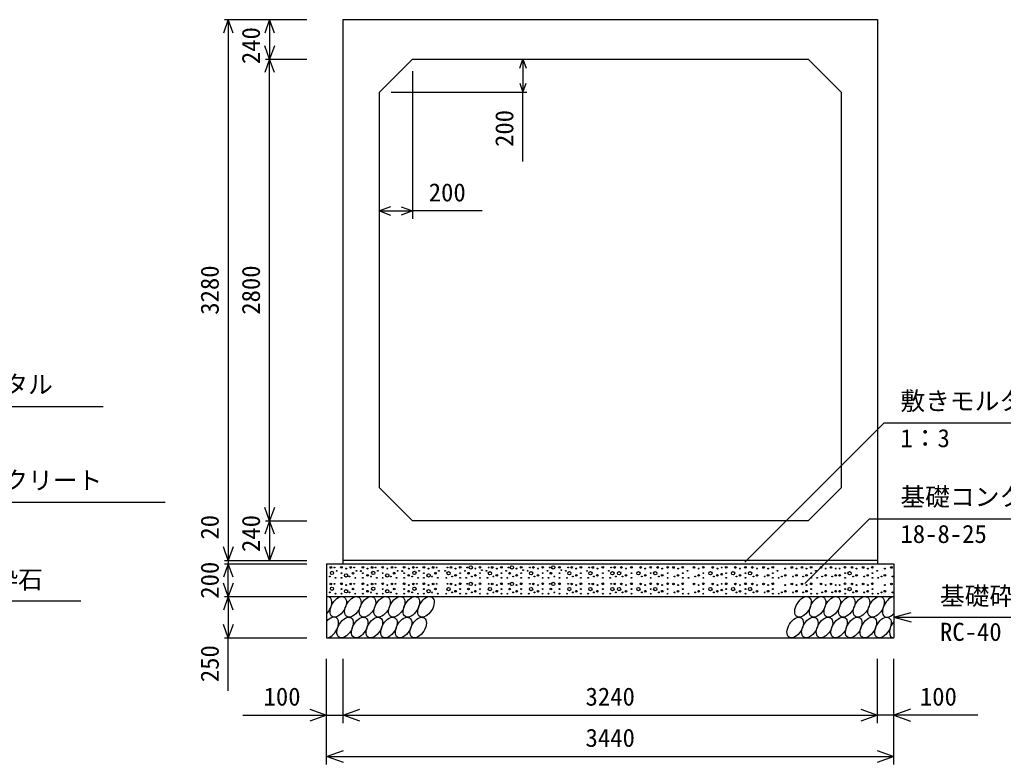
# Model space of a CAD drawing. Units: millimetres, scale not verified. Extents: x -100800 to 100800, y -35640 to 35640.
# Drawn here: x 82418 to 88383, y -4367 to 150 of the extents above; entities that cross this region are included whole.
import ezdxf
from ezdxf.enums import TextEntityAlignment as Align

# ---------------------------------------------------------------- set-up
doc = ezdxf.new("R2010")
doc.units = ezdxf.units.MM
doc.header["$LTSCALE"] = 120
for name, color, linetype, lineweight in [('0-0_DIM', 7, 'Continuous', 25), ('0-2_HATCH', 6, 'Continuous', 25), ('0-5_OUTLINE', 3, 'Continuous', 25)]:
    doc.layers.add(name, color=color, linetype=linetype, lineweight=lineweight)
doc.styles.add('ＭＳ ゴシック', font='')
doc.styles.get('ＭＳ ゴシック').set_extended_font_data('MS Gothic')

msp = doc.modelspace()

# ---------------------------------------------------------------- linework, layer by layer
at = {"layer": '0-0_DIM'}
for p, q in [((83659, 150.3), (84159.1, 150.3)), ((83683, 150.3), (83683, -3129.7)), ((83933, 150.3), (83933, -89.7)), ((83909, -89.7), (84159.1, -89.7)), ((83933, -2889.7), (83933, -89.7)), ((85469.5, -89.7), (85469.5, -289.7)), ((84799.1, -161.7), (84799.1, -1058.3)), ((84671.1, -289.7), (85493.5, -289.7)), ((85469.5, -710.5), (85469.5, -289.7)), ((84599.1, -1010.3), (84799.1, -1010.3)), ((85223.2, -1010.3), (84799.1, -1010.3)), ((81619, -2195.8), (82924.7, -2195.8)), ((87659, -2295.8), (86814.9, -3139.8)), ((87659, -2295.8), (88964.7, -2295.8)), ((81531.3, -2776.9), (83300.3, -2776.9)), ((83909, -2889.7), (84159.1, -2889.7)), ((83933, -2889.7), (83933, -3129.7)), ((87571.3, -2876.9), (87178.5, -3269.7)), ((87571.3, -2876.9), (89340.3, -2876.9)), ((83659, -3129.7), (84159.1, -3129.7)), ((83659, -3149.7), (84159.1, -3149.7)), ((83683, -3129.7), (83683, -3149.7)), ((83683, -3349.7), (83683, -3149.7)), ((81679.1, -3374.7), (82788, -3374.7)), ((83659, -3349.7), (84159.1, -3349.7)), ((83683, -3349.7), (83683, -3599.7)), ((87719.1, -3474.7), (87823.4, -3446.7)), ((87719.1, -3474.7), (88828, -3474.7)), ((87719.1, -3474.7), (87823.4, -3502.7)), ((83659, -3599.7), (84159.1, -3599.7)), ((83683, -3921.8), (83683, -3599.7)), ((84279.1, -4366.9), (84279.1, -3727.3)), ((84379.1, -4116.9), (84379.1, -3727.3)), ((87619.1, -4116.9), (87619.1, -3727.3)), ((87719.1, -4366.9), (87719.1, -3727.3)), ((83771.1, -4068.9), (84279.1, -4068.9)), ((84279.1, -4068.9), (84379.1, -4068.9)), ((84379.1, -4068.9), (87619.1, -4068.9)), ((84279.1, -4318.9), (87719.1, -4318.9))]:
    msp.add_line(p, q, dxfattribs=at)
for points in [[(83712.6, 69.1), (83683, 150.3), (83653.5, 69.1)], [(83962.6, 69.1), (83933, 150.3), (83903.5, 69.1)], [(83962.6, -8.5), (83933, -89.7), (83903.5, -8.5)], [(83962.6, -170.9), (83933, -89.7), (83903.5, -170.9)], [(85449.8, -143.8), (85469.5, -89.7), (85489.2, -143.8)], [(85449.8, -235.6), (85469.5, -289.7), (85489.2, -235.6)], [(84666.8, -985.7), (84599.1, -1010.3), (84666.8, -1035)], [(84731.4, -985.7), (84799.1, -1010.3), (84731.4, -1035)], [(83962.6, -2808.5), (83933, -2889.7), (83903.5, -2808.5)], [(83962.6, -2970.9), (83933, -2889.7), (83903.5, -2970.9)], [(83712.6, -3048.5), (83683, -3129.7), (83653.5, -3048.5)], [(83962.6, -3048.5), (83933, -3129.7), (83903.5, -3048.5)], [(83712.6, -3230.9), (83683, -3149.7), (83653.5, -3230.9)], [(83712.6, -3268.5), (83683, -3349.7), (83653.5, -3268.5)], [(83712.6, -3430.9), (83683, -3349.7), (83653.5, -3430.9)], [(83712.6, -3518.5), (83683, -3599.7), (83653.5, -3518.5)], [(84177.6, -4032), (84279.1, -4068.9), (84177.6, -4105.9)], [(84480.6, -4105.9), (84379.1, -4068.9), (84480.6, -4032)], [(87517.6, -4032), (87619.1, -4068.9), (87517.6, -4105.9)], [(87820.6, -4032), (87719.1, -4068.9), (87820.6, -4105.9)], [(88227.1, -4068.9), (87719.1, -4068.9), (87619.1, -4068.9)], [(84380.6, -4355.9), (84279.1, -4318.9), (84380.6, -4282)], [(87617.6, -4282), (87719.1, -4318.9), (87617.6, -4355.9)]]:
    msp.add_lwpolyline(points, dxfattribs=at)
at = {"layer": '0-2_HATCH'}
for centre, radius in [((84305.1, -3172.5), 5), ((84311.7, -3205.5), 10), ((84326.2, -3172.5), 2.5), ((84340.2, -3193.5), 2.5), ((84369.1, -3171.6), 5), ((84369.1, -3207.5), 2.5), ((84397.1, -3220.7), 10), ((84397.1, -3179.5), 2.5), ((84425.1, -3172.5), 5), ((84439.2, -3207.5), 5), ((84446.2, -3172.5), 2.5), ((84460.2, -3193.5), 2.5), ((84486.7, -3194.4), 2.5), ((84499.1, -3171.6), 5), ((84499.1, -3207.5), 2.5), ((84527.1, -3220.7), 5), ((84527.1, -3179.5), 2.5), ((84555.1, -3172.5), 5), ((84561.7, -3205.5), 10), ((84576.2, -3172.5), 2.5), ((84590.2, -3193.5), 2.5), ((84619.1, -3171.6), 5), ((84619.1, -3207.5), 2.5), ((84647.1, -3220.7), 10), ((84647.1, -3179.5), 2.5), ((84675.1, -3172.5), 5), ((84689.2, -3207.5), 5), ((84696.2, -3172.5), 2.5), ((84710.2, -3193.5), 2.5), ((84736.7, -3194.4), 2.5), ((84749.1, -3171.6), 5), ((84749.1, -3207.5), 2.5), ((84777.1, -3220.7), 5), ((84777.1, -3179.5), 2.5), ((84805.1, -3172.5), 5), ((84811.7, -3205.5), 10), ((84826.2, -3172.5), 2.5), ((84840.2, -3193.5), 2.5), ((84869.1, -3171.6), 5), ((84869.1, -3207.5), 2.5), ((84897.1, -3220.7), 10), ((84897.1, -3179.5), 2.5), ((84925.1, -3172.5), 5), ((84939.2, -3207.5), 5), ((84946.2, -3172.5), 2.5), ((84960.2, -3193.5), 2.5), ((84998, -3193.5), 2.5), ((85019, -3207.5), 10), ((85012, -3172.5), 2.5), ((85033.1, -3172.5), 5), ((85061.1, -3220.7), 5), ((85061.1, -3179.5), 2.5), ((85089.1, -3171.6), 5), ((85089.1, -3207.5), 2.5), ((85118, -3193.5), 2.5), ((85132, -3172.5), 2.5), ((85139, -3207.5), 5), ((85153.1, -3172.5), 10), ((85181.1, -3220.7), 5), ((85181.1, -3179.5), 2.5), ((85209.1, -3171.6), 5), ((85209.1, -3207.5), 2.5), ((85220.5, -3189.2), 2.5), ((85248, -3193.5), 2.5), ((85269, -3207.5), 10), ((85262, -3172.5), 2.5), ((85283.1, -3172.5), 5), ((85311.1, -3220.7), 5), ((85311.1, -3179.5), 2.5), ((85339.1, -3171.6), 5), ((85339.1, -3207.5), 2.5), ((85368, -3193.5), 2.5), ((85382, -3172.5), 2.5), ((85389, -3207.5), 5), ((85403.1, -3172.5), 10), ((85431.1, -3220.7), 5), ((85431.1, -3179.5), 2.5), ((85459.1, -3171.6), 5), ((85459.1, -3207.5), 2.5), ((85470.5, -3189.2), 2.5), ((85498, -3193.5), 2.5), ((85519, -3207.5), 10), ((85512, -3172.5), 2.5), ((85533.1, -3172.5), 5), ((85561.1, -3220.7), 5), ((85561.1, -3179.5), 2.5), ((85589.1, -3171.6), 5), ((85589.1, -3207.5), 2.5), ((85618, -3193.5), 2.5), ((85632, -3172.5), 2.5), ((85639, -3207.5), 5), ((85653.1, -3172.5), 10), ((85691, -3171.6), 5), ((85691, -3207.5), 2.5), ((85702.3, -3189.2), 2.5), ((85729.8, -3193.5), 2.5), ((85750.9, -3207.5), 10), ((85743.9, -3172.5), 2.5), ((85764.9, -3172.5), 5), ((85792.9, -3220.7), 5), ((85792.9, -3179.5), 2.5), ((85821, -3171.6), 5), ((85821, -3207.5), 2.5), ((85857.9, -3193.5), 2.5), ((85878.9, -3207.5), 10), ((85871.9, -3172.5), 2.5), ((85892.9, -3172.5), 5), ((85921, -3220.7), 5), ((85921, -3179.5), 2.5), ((85953.9, -3171.6), 5), ((85953.9, -3207.5), 2.5), ((85990.8, -3193.5), 2.5), ((86011.9, -3207.5), 10), ((86004.8, -3172.5), 2.5), ((86025.9, -3172.5), 5), ((86052.5, -3207.5), 10), ((86066.5, -3172.5), 5), ((86094.6, -3220.7), 5), ((86094.6, -3179.5), 2.5), ((86127.5, -3171.6), 5), ((86127.5, -3207.5), 2.5), ((86169.4, -3207.5), 10), ((86183.4, -3172.5), 5), ((86211.4, -3220.7), 5), ((86211.4, -3179.5), 2.5), ((86244.3, -3171.6), 5), ((86244.3, -3207.5), 2.5), ((86272.1, -3207.5), 10), ((86286.1, -3172.5), 5), ((86314.1, -3220.7), 5), ((86314.1, -3179.5), 2.5), ((86347, -3171.6), 5), ((86347, -3207.5), 2.5), ((86382.3, -3172.5), 5), ((86410.3, -3220.7), 5), ((86410.3, -3179.5), 2.5), ((86438.4, -3171.6), 5), ((86438.4, -3207.5), 2.5), ((86467.2, -3193.5), 2.5), ((86507.1, -3172.5), 5), ((86535.1, -3220.7), 5), ((86535.1, -3179.5), 2.5), ((86563.2, -3171.6), 5), ((86563.2, -3207.5), 2.5), ((86606.5, -3207.5), 10), ((86620.5, -3172.5), 5), ((86648.6, -3220.7), 5), ((86648.6, -3179.5), 2.5), ((86674.7, -3213.7), 5), ((86674.7, -3172.5), 2.5), ((86702, -3171.6), 5), ((86702, -3207.5), 2.5), ((86743.9, -3207.5), 10), ((86757.9, -3172.5), 5), ((86786, -3220.7), 5), ((86786, -3179.5), 2.5), ((86818.9, -3171.6), 5), ((86818.9, -3207.5), 2.5), ((86846.6, -3207.5), 10), ((86860.6, -3172.5), 5), ((86888.7, -3220.7), 5), ((86888.7, -3179.5), 2.5), ((86928.4, -3172.5), 5), ((86956.4, -3220.7), 5), ((86956.4, -3179.5), 2.5), ((86984.5, -3171.6), 5), ((86984.5, -3207.5), 2.5), ((87013.4, -3193.5), 2.5), ((87060.4, -3220.7), 5), ((87060.4, -3179.5), 2.5), ((87100.2, -3172.5), 5), ((87128.2, -3220.7), 5), ((87128.2, -3179.5), 2.5), ((87161.3, -3172.5), 5), ((87189.3, -3220.7), 5), ((87189.3, -3179.5), 2.5), ((87217.3, -3171.6), 5), ((87217.3, -3207.5), 2.5), ((87246.2, -3193.5), 2.5), ((87276.9, -3172.5), 5), ((87305, -3220.7), 5), ((87305, -3179.5), 2.5), ((87338, -3172.5), 5), ((87366.1, -3220.7), 5), ((87366.1, -3179.5), 2.5), ((87390, -3220.7), 5), ((87390, -3179.5), 2.5), ((87422.9, -3171.6), 5), ((87422.9, -3207.5), 2.5), ((87450.6, -3207.5), 10), ((87464.6, -3172.5), 5), ((87492.6, -3220.7), 5), ((87492.6, -3179.5), 2.5), ((87532.4, -3172.5), 5), ((87560.4, -3220.7), 5), ((87560.4, -3179.5), 2.5), ((87588.5, -3171.6), 5), ((87588.5, -3207.5), 2.5), ((87617.3, -3193.5), 2.5), ((87664.4, -3220.7), 5), ((87664.4, -3179.5), 2.5), ((87704.1, -3172.5), 5), ((84298.1, -3227.7), 2.5), ((84305.1, -3272.5), 5), ((84326.2, -3272.5), 2.5), ((84333.2, -3235.6), 2.5), ((84369.1, -3271.6), 5), ((84369.1, -3235.6), 2.5), ((84397.1, -3279.5), 2.5), ((84418.1, -3227.7), 2.5), ((84425.1, -3272.5), 5), ((84446.2, -3272.5), 2.5), ((84453.2, -3235.6), 2.5), ((84499.1, -3271.6), 5), ((84499.1, -3235.6), 2.5), ((84527.1, -3279.5), 2.5), ((84548.1, -3227.7), 2.5), ((84555.1, -3272.5), 5), ((84576.2, -3272.5), 2.5), ((84583.2, -3235.6), 2.5), ((84619.1, -3271.6), 5), ((84619.1, -3235.6), 2.5), ((84647.1, -3279.5), 2.5), ((84668.1, -3227.7), 2.5), ((84675.1, -3272.5), 5), ((84696.2, -3272.5), 2.5), ((84703.2, -3235.6), 2.5), ((84749.1, -3271.6), 5), ((84749.1, -3235.6), 2.5), ((84777.1, -3279.5), 2.5), ((84798.1, -3227.7), 2.5), ((84805.1, -3272.5), 5), ((84826.2, -3272.5), 2.5), ((84833.2, -3235.6), 2.5), ((84869.1, -3271.6), 5), ((84869.1, -3235.6), 2.5), ((84897.1, -3279.5), 2.5), ((84918.1, -3227.7), 2.5), ((84925.1, -3272.5), 5), ((84946.2, -3272.5), 2.5), ((84953.2, -3235.6), 2.5), ((85005, -3235.6), 2.5), ((85012, -3272.5), 2.5), ((85033.1, -3272.5), 5), ((85040.1, -3227.7), 2.5), ((85061.1, -3279.5), 2.5), ((85089.1, -3271.6), 5), ((85089.1, -3235.6), 2.5), ((85125, -3235.6), 2.5), ((85132, -3272.5), 2.5), ((85153.1, -3272.5), 10), ((85160.1, -3227.7), 2.5), ((85181.1, -3279.5), 2.5), ((85209.1, -3271.6), 5), ((85209.1, -3235.6), 2.5), ((85255, -3235.6), 2.5), ((85262, -3272.5), 2.5), ((85283.1, -3272.5), 5), ((85290.1, -3227.7), 2.5), ((85311.1, -3279.5), 2.5), ((85339.1, -3271.6), 5), ((85339.1, -3235.6), 2.5), ((85375, -3235.6), 2.5), ((85382, -3272.5), 2.5), ((85403.1, -3272.5), 10), ((85410.1, -3227.7), 2.5), ((85431.1, -3279.5), 2.5), ((85459.1, -3271.6), 5), ((85459.1, -3235.6), 2.5), ((85505, -3235.6), 2.5), ((85512, -3272.5), 2.5), ((85533.1, -3272.5), 5), ((85540.1, -3227.7), 2.5), ((85561.1, -3279.5), 2.5), ((85589.1, -3271.6), 5), ((85589.1, -3235.6), 2.5), ((85625, -3235.6), 2.5), ((85632, -3272.5), 2.5), ((85653.1, -3272.5), 10), ((85660.1, -3227.7), 2.5), ((85691, -3271.6), 5), ((85691, -3235.6), 2.5), ((85736.8, -3235.6), 2.5), ((85743.9, -3272.5), 2.5), ((85764.9, -3272.5), 5), ((85771.9, -3227.7), 2.5), ((85792.9, -3279.5), 2.5), ((85821, -3271.6), 5), ((85821, -3235.6), 2.5), ((85864.9, -3235.6), 2.5), ((85871.9, -3272.5), 2.5), ((85892.9, -3272.5), 5), ((85900, -3227.7), 2.5), ((85921, -3279.5), 2.5), ((85953.9, -3271.6), 5), ((85953.9, -3235.6), 2.5), ((85997.8, -3235.6), 2.5), ((86004.8, -3272.5), 2.5), ((86025.9, -3272.5), 5), ((86032.9, -3227.7), 2.5), ((86066.5, -3272.5), 5), ((86073.6, -3227.7), 2.5), ((86094.6, -3279.5), 2.5), ((86127.5, -3271.6), 5), ((86127.5, -3235.6), 2.5), ((86183.4, -3272.5), 5), ((86190.4, -3227.7), 2.5), ((86211.4, -3279.5), 2.5), ((86244.3, -3271.6), 5), ((86244.3, -3235.6), 2.5), ((86286.1, -3272.5), 5), ((86293.1, -3227.7), 2.5), ((86314.1, -3279.5), 2.5), ((86347, -3271.6), 5), ((86347, -3235.6), 2.5), ((86382.3, -3272.5), 5), ((86389.3, -3227.7), 2.5), ((86410.3, -3279.5), 2.5), ((86438.4, -3271.6), 5), ((86438.4, -3235.6), 2.5), ((86474.2, -3235.6), 2.5), ((86507.1, -3272.5), 5), ((86514.1, -3227.7), 2.5), ((86535.1, -3279.5), 2.5), ((86563.2, -3271.6), 5), ((86563.2, -3235.6), 2.5), ((86620.5, -3272.5), 5), ((86627.5, -3227.7), 2.5), ((86648.6, -3279.5), 2.5), ((86674.7, -3272.5), 2.5), ((86702, -3271.6), 5), ((86702, -3235.6), 2.5), ((86757.9, -3272.5), 5), ((86765, -3227.7), 2.5), ((86786, -3279.5), 2.5), ((86818.9, -3271.6), 5), ((86818.9, -3235.6), 2.5), ((86860.6, -3272.5), 5), ((86867.6, -3227.7), 2.5), ((86888.7, -3279.5), 2.5), ((86928.4, -3272.5), 5), ((86935.4, -3227.7), 2.5), ((86956.4, -3279.5), 2.5), ((86984.5, -3271.6), 5), ((86984.5, -3235.6), 2.5), ((87020.4, -3235.6), 2.5), ((87039.4, -3227.7), 2.5), ((87060.4, -3279.5), 2.5), ((87100.2, -3272.5), 5), ((87107.2, -3227.7), 2.5), ((87128.2, -3279.5), 2.5), ((87161.3, -3272.5), 5), ((87168.3, -3227.7), 2.5), ((87189.3, -3279.5), 2.5), ((87217.3, -3271.6), 5), ((87217.3, -3235.6), 2.5), ((87253.2, -3235.6), 2.5), ((87276.9, -3272.5), 5), ((87284, -3227.7), 2.5), ((87305, -3279.5), 2.5), ((87338, -3272.5), 5), ((87345, -3227.7), 2.5), ((87366.1, -3279.5), 2.5), ((87390, -3279.5), 2.5), ((87422.9, -3271.6), 5), ((87422.9, -3235.6), 2.5), ((87464.6, -3272.5), 5), ((87471.6, -3227.7), 2.5), ((87492.6, -3279.5), 2.5), ((87532.4, -3272.5), 5), ((87539.4, -3227.7), 2.5), ((87560.4, -3279.5), 2.5), ((87588.5, -3271.6), 5), ((87588.5, -3235.6), 2.5), ((87624.3, -3235.6), 2.5), ((87643.4, -3227.7), 2.5), ((87664.4, -3279.5), 2.5), ((87704.1, -3272.5), 5), ((87711.1, -3227.7), 2.5), ((84298.1, -3323.8), 2.5), ((84311.7, -3301.6), 10), ((84333.2, -3331.6), 2.5), ((84369.1, -3303.6), 2.5), ((84369.1, -3331.6), 2.5), ((84397.1, -3316.8), 10), ((84418.1, -3323.8), 2.5), ((84439.2, -3303.6), 5), ((84453.2, -3331.6), 2.5), ((84499.1, -3303.6), 2.5), ((84499.1, -3331.6), 2.5), ((84527.1, -3316.8), 5), ((84548.1, -3323.8), 2.5), ((84561.7, -3301.6), 10), ((84583.2, -3331.6), 2.5), ((84619.1, -3303.6), 2.5), ((84619.1, -3331.6), 2.5), ((84647.1, -3316.8), 10), ((84668.1, -3323.8), 2.5), ((84689.2, -3303.6), 5), ((84703.2, -3331.6), 2.5), ((84749.1, -3303.6), 2.5), ((84749.1, -3331.6), 2.5), ((84777.1, -3316.8), 5), ((84798.1, -3323.8), 2.5), ((84811.7, -3301.6), 10), ((84833.2, -3331.6), 2.5), ((84869.1, -3303.6), 2.5), ((84869.1, -3331.6), 2.5), ((84897.1, -3316.8), 10), ((84918.1, -3323.8), 2.5), ((84939.2, -3303.6), 5), ((84953.2, -3331.6), 2.5), ((85005, -3331.6), 2.5), ((85019, -3303.6), 10), ((85040.1, -3323.8), 2.5), ((85061.1, -3316.8), 5), ((85089.1, -3303.6), 2.5), ((85089.1, -3331.6), 2.5), ((85125, -3331.6), 2.5), ((85139, -3303.6), 5), ((85160.1, -3323.8), 2.5), ((85181.1, -3316.8), 5), ((85209.1, -3303.6), 2.5), ((85209.1, -3331.6), 2.5), ((85255, -3331.6), 2.5), ((85269, -3303.6), 10), ((85290.1, -3323.8), 2.5), ((85311.1, -3316.8), 5), ((85339.1, -3303.6), 2.5), ((85339.1, -3331.6), 2.5), ((85375, -3331.6), 2.5), ((85389, -3303.6), 5), ((85410.1, -3323.8), 2.5), ((85431.1, -3316.8), 5), ((85459.1, -3303.6), 2.5), ((85459.1, -3331.6), 2.5), ((85505, -3331.6), 2.5), ((85519, -3303.6), 10), ((85540.1, -3323.8), 2.5), ((85561.1, -3316.8), 5), ((85589.1, -3303.6), 2.5), ((85589.1, -3331.6), 2.5), ((85625, -3331.6), 2.5), ((85639, -3303.6), 5), ((85660.1, -3323.8), 2.5), ((85691, -3303.6), 2.5), ((85691, -3331.6), 2.5), ((85736.8, -3331.6), 2.5), ((85750.9, -3303.6), 10), ((85771.9, -3323.8), 2.5), ((85792.9, -3316.8), 5), ((85821, -3303.6), 2.5), ((85821, -3331.6), 2.5), ((85864.9, -3331.6), 2.5), ((85878.9, -3303.6), 10), ((85900, -3323.8), 2.5), ((85921, -3316.8), 5), ((85953.9, -3303.6), 2.5), ((85953.9, -3331.6), 2.5), ((85997.8, -3331.6), 2.5), ((86011.9, -3303.6), 10), ((86032.9, -3323.8), 2.5), ((86052.5, -3303.6), 10), ((86073.6, -3323.8), 2.5), ((86094.6, -3316.8), 5), ((86127.5, -3303.6), 2.5), ((86127.5, -3331.6), 2.5), ((86169.4, -3303.6), 10), ((86190.4, -3323.8), 2.5), ((86211.4, -3316.8), 5), ((86244.3, -3303.6), 2.5), ((86244.3, -3331.6), 2.5), ((86272.1, -3303.6), 10), ((86293.1, -3323.8), 2.5), ((86314.1, -3316.8), 5), ((86347, -3303.6), 2.5), ((86347, -3331.6), 2.5), ((86389.3, -3323.8), 2.5), ((86410.3, -3316.8), 5), ((86438.4, -3303.6), 2.5), ((86438.4, -3331.6), 2.5), ((86474.2, -3331.6), 2.5), ((86514.1, -3323.8), 2.5), ((86535.1, -3316.8), 5), ((86563.2, -3303.6), 2.5), ((86563.2, -3331.6), 2.5), ((86606.5, -3303.6), 10), ((86627.5, -3323.8), 2.5), ((86648.6, -3316.8), 5), ((86674.7, -3309.8), 5), ((86702, -3303.6), 2.5), ((86702, -3331.6), 2.5), ((86743.9, -3303.6), 10), ((86765, -3323.8), 2.5), ((86786, -3316.8), 5), ((86818.9, -3303.6), 2.5), ((86818.9, -3331.6), 2.5), ((86846.6, -3303.6), 10), ((86867.6, -3323.8), 2.5), ((86888.7, -3316.8), 5), ((86935.4, -3323.8), 2.5), ((86956.4, -3316.8), 5), ((86984.5, -3303.6), 2.5), ((86984.5, -3331.6), 2.5), ((87020.4, -3331.6), 2.5), ((87039.4, -3323.8), 2.5), ((87060.4, -3316.8), 5), ((87107.2, -3323.8), 2.5), ((87128.2, -3316.8), 5), ((87168.3, -3323.8), 2.5), ((87189.3, -3316.8), 5), ((87217.3, -3303.6), 2.5), ((87217.3, -3331.6), 2.5), ((87253.2, -3331.6), 2.5), ((87284, -3323.8), 2.5), ((87305, -3316.8), 5), ((87345, -3323.8), 2.5), ((87366.1, -3316.8), 5), ((87390, -3316.8), 5), ((87422.9, -3303.6), 2.5), ((87422.9, -3331.6), 2.5), ((87450.6, -3303.6), 10), ((87471.6, -3323.8), 2.5), ((87492.6, -3316.8), 5), ((87539.4, -3323.8), 2.5), ((87560.4, -3316.8), 5), ((87588.5, -3303.6), 2.5), ((87588.5, -3331.6), 2.5), ((87624.3, -3331.6), 2.5), ((87643.4, -3323.8), 2.5), ((87664.4, -3316.8), 5), ((87711.1, -3323.8), 2.5)]:
    msp.add_circle(centre, radius, dxfattribs=at)
for centre, start_param, end_param in [((84260.8, -3412.2), 4.335544, 6.724593), ((87699.8, -3412.2), 0.419949, 4.357003), ((84302.3, -3537.2), 3.496422, 7.58605), ((87741.4, -3537.2), 1.28053, 3.496422)]:
    msp.add_ellipse(centre, major_axis=(36.4, 58.9), ratio=0.5792, start_param=start_param, end_param=end_param, dxfattribs=at)
for centre in [(84349.5, -3412.2), (84438.2, -3412.2), (84526.9, -3412.2), (84615.6, -3412.2), (84704.3, -3412.2), (84793, -3412.2), (84881.6, -3412.2), (87167.6, -3412.2), (87256.3, -3412.2), (87345, -3412.2), (87433.7, -3412.2), (87522.4, -3412.2), (87611.1, -3412.2), (84391, -3537.2), (84479.7, -3537.2), (84568.4, -3537.2), (84657.1, -3537.2), (84745.8, -3537.2), (84834.5, -3537.2), (87120.5, -3537.2), (87209.2, -3537.2), (87297.9, -3537.2), (87386.6, -3537.2), (87475.3, -3537.2), (87564, -3537.2), (87652.7, -3537.2)]:
    msp.add_ellipse(centre, major_axis=(36.4, 58.9), ratio=0.5792, dxfattribs=at)
at = {"layer": '0-5_OUTLINE'}
for p, q in [((84379.1, -3149.7), (84379.1, 150.3)), ((84799.1, -89.7), (84599.1, -289.7)), ((84799.1, -89.7), (87199.1, -89.7)), ((87199.1, -89.7), (87399.1, -289.7)), ((84599.1, -2689.7), (84599.1, -289.7)), ((87399.1, -289.7), (87399.1, -2689.7)), ((84599.1, -2689.7), (84799.1, -2889.7)), ((87199.1, -2889.7), (87399.1, -2689.7)), ((87199.1, -2889.7), (84799.1, -2889.7)), ((84279.1, -3149.7), (84279.1, -3599.7)), ((84279.1, -3149.7), (87719.1, -3149.7)), ((87619.1, -3129.7), (84379.1, -3129.7)), ((87719.1, -3149.7), (87719.1, -3599.7)), ((84279.1, -3349.7), (87719.1, -3349.7)), ((84279.1, -3599.7), (87719.1, -3599.7))]:
    msp.add_line(p, q, dxfattribs=at)
msp.add_lwpolyline([(84379.1, 150.3), (87619.1, 150.3), (87619.1, -3149.7)], dxfattribs=at)

# ---------------------------------------------------------------- texts
at = {"layer": '0-0_DIM', "style": 'ＭＳ ゴシック'}
for s, p in [('240', (83908, -119.4)), ('200', (85444.5, -622)), ('3280', (83658, -1639.7)), ('2800', (83908, -1639.7)), ('20', (83658, -3003.8)), ('240', (83908, -3078.9)), ('200', (83658, -3362.2)), ('250', (83658, -3868.5))]:
    msp.add_text(s, height=110, rotation=90, dxfattribs=at).set_placement(p, align=Align.BOTTOM_LEFT)
for s, p in [('200', (84898.3, -985.3)), ('敷きモルタル', (81718.6, -2150.8)), ('敷きモルタル', (87758.6, -2250.8)), ('1：3', (87758.6, -2476)), ('基礎コンクリート', (81718.6, -2732)), ('基礎コンクリート', (87758.6, -2832)), ('18-8-25', (87758.6, -3057.1)), ('基礎砕石', (81958.3, -3333.5)), ('基礎砕石', (87998.3, -3433.5)), ('RC-40', (87998.3, -3651.1)), ('100', (83896.7, -4043.9)), ('3240', (85849.1, -4043.9)), ('100', (87876.5, -4043.9)), ('3440', (85849.1, -4293.9))]:
    msp.add_text(s, height=110, dxfattribs=at).set_placement(p, align=Align.BOTTOM_LEFT)

doc.saveas('drawing.dxf')
